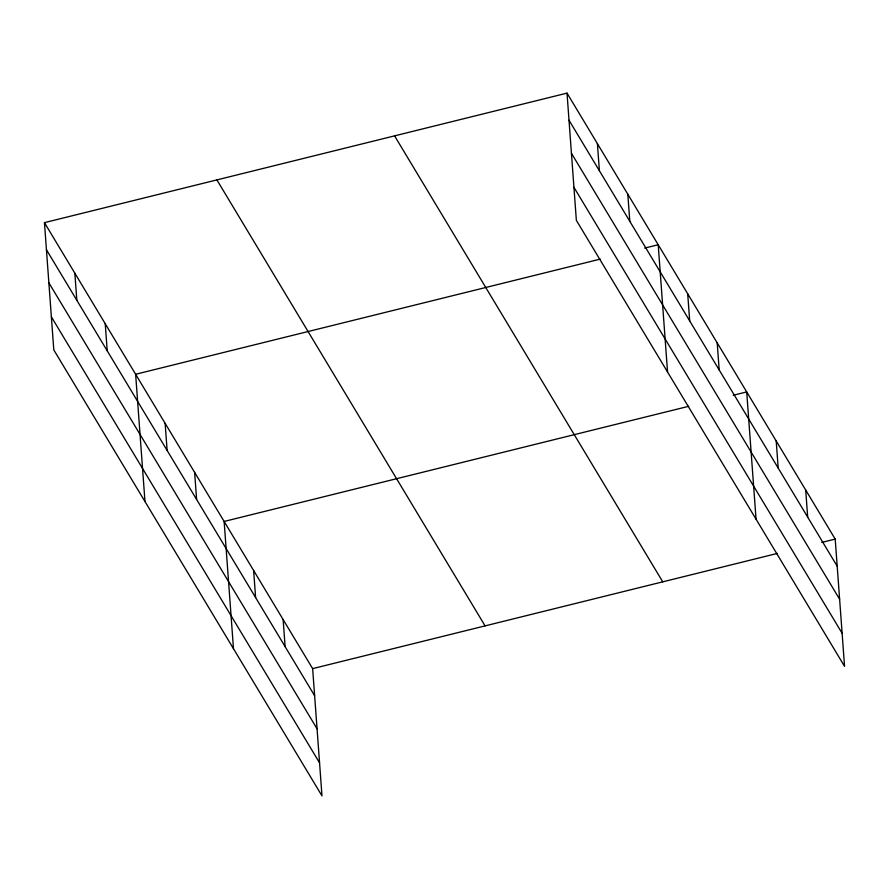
<?xml version="1.0" encoding="UTF-8"?>
<svg xmlns="http://www.w3.org/2000/svg" width="889" height="889" viewBox="0 0 889 889"><rect width="100%" height="100%" fill="white"/><g stroke="black" fill="none" stroke-linecap="round" stroke-linejoin="round"><path stroke-width="1.33" d="M44.45 222.65L312.639 668.628L321.985 795.877L53.796 349.91L44.45 222.65L567.015 93.123L835.204 539.09L844.55 666.35L576.361 220.372L567.015 93.123M600.275 259.11L135.628 374.28L144.974 501.54M644.725 248.087L658.204 244.753L667.55 372.002M688.775 406.284L224.139 521.454L233.485 648.714M733.236 395.261L746.704 391.916L756.05 519.176M312.639 668.628L777.275 553.447M821.736 542.434L835.204 539.09M569.004 120.215L837.194 566.193M571.438 153.264L839.627 599.242M573.938 187.323L842.127 633.29M394.572 135.861L662.761 581.839M216.894 179.911L485.083 625.878M46.439 249.753L314.628 695.72M48.862 282.802L317.051 728.78M51.373 316.862L319.551 762.829M805.701 490.039L807.69 517.131M776.208 440.977L778.197 468.07M717.201 342.865L719.19 369.957M687.697 293.803L689.697 320.907M627.812 194.202L629.801 221.305M597.408 143.662L599.397 170.755M283.135 619.566L285.125 646.67M253.632 570.516L255.621 597.608M194.635 472.403L196.625 499.496M165.132 423.342L167.121 450.434M105.235 323.74L107.225 350.844M74.843 273.201L76.832 300.293"/></g></svg>
